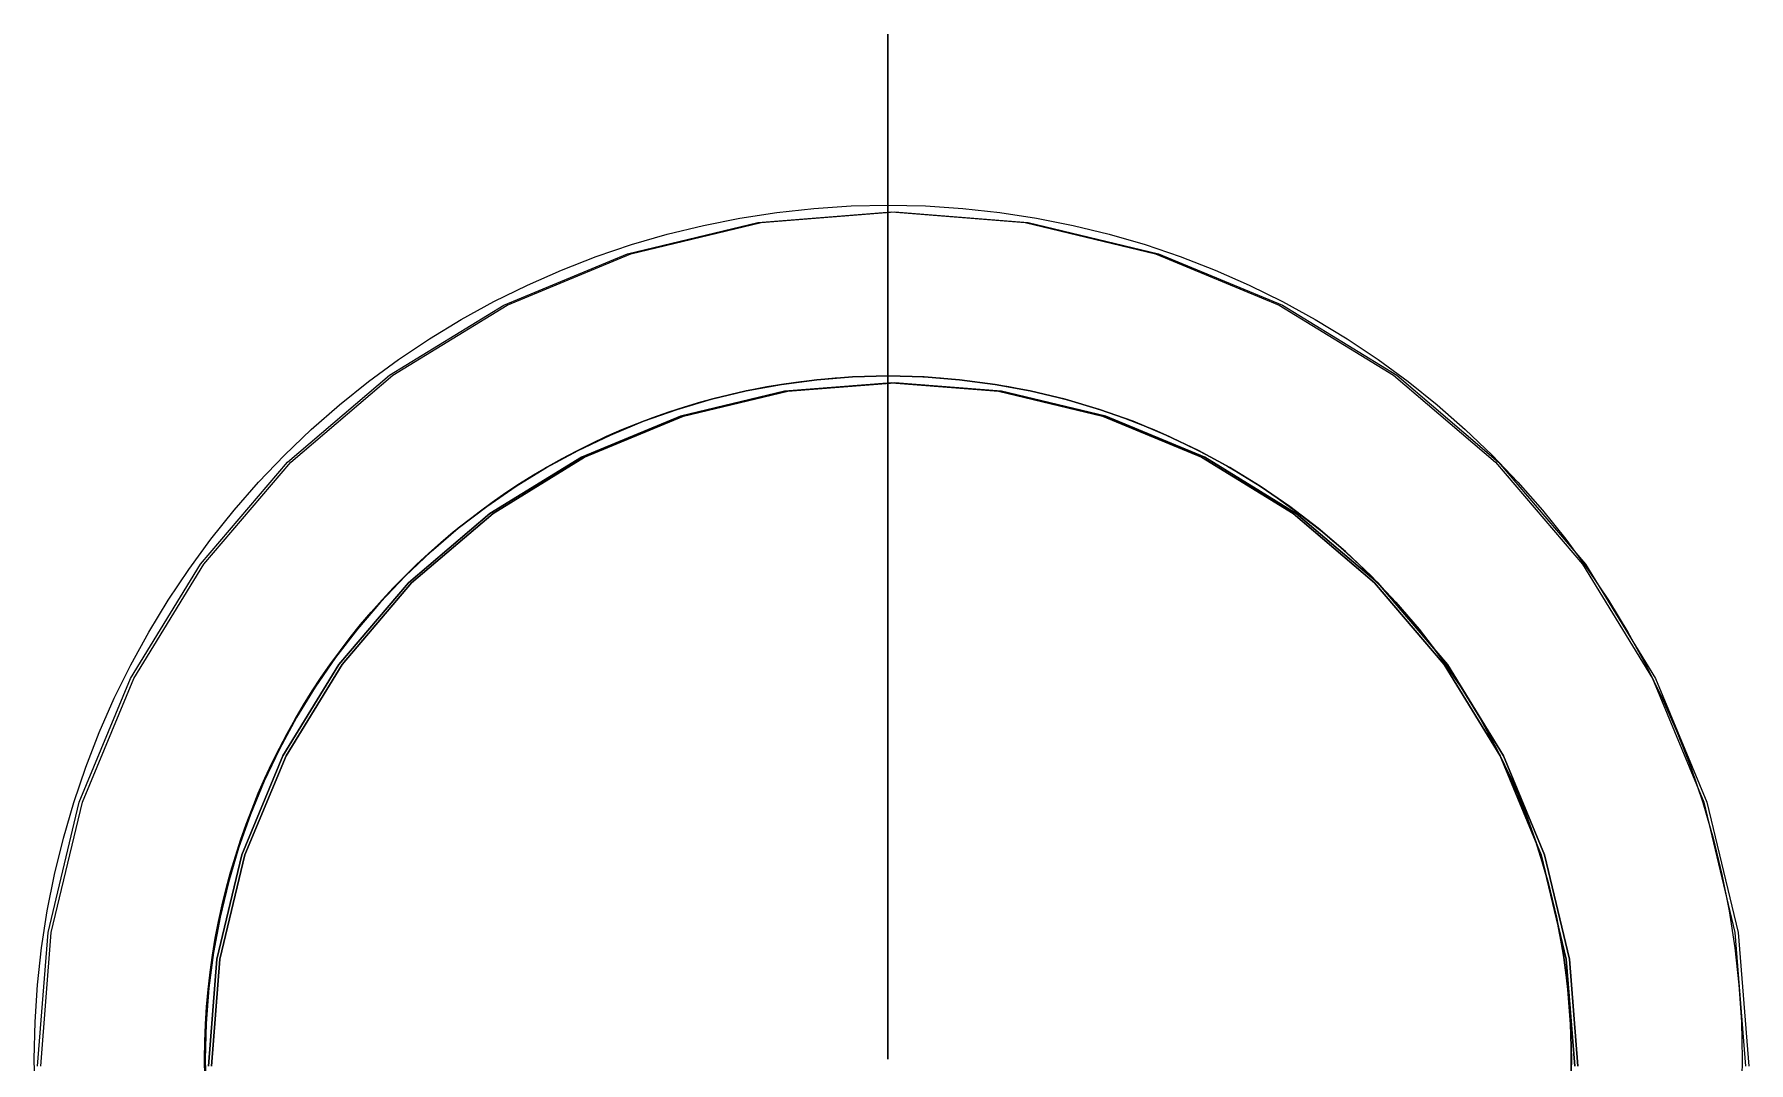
# Model space of a CAD drawing. Header units: millimetres. Extents: x -245 to 49755, y -245 to 41806.
# Drawn here: x 9675.9 to 9726.1, y 18184.3 to 18214.4 of the extents above; entities that cross this region are included whole.
import ezdxf

# ---------------------------------------------------------------- set-up
doc = ezdxf.new("R2010")
doc.units = ezdxf.units.MM
doc.layers.add('Slab', color=7, linetype='Continuous', lineweight=50)

msp = doc.modelspace()

# ---------------------------------------------------------------- linework, layer by layer
at = {"layer": 'Slab', "color": 4, "linetype": 'Continuous', "lineweight": 18}
msp.add_line((9700.909, 18214.443), (9700.909, 18184.443), dxfattribs=at)
at = {"layer": 'Slab', "color": 4, "linetype": 'Continuous', "lineweight": -3}
msp.add_line((9700.909, 18184.443), (9700.909, 18214.443), dxfattribs=at)
at = {"layer": 'Slab', "color": 7, "linetype": 'Continuous', "lineweight": -3}
for p, q in [((9698.744, 18209.348), (9699.832, 18209.419)), ((9698.744, 18209.348), (9699.832, 18209.419)), ((9698.744, 18209.348), (9699.832, 18209.419)), ((9698.744, 18209.348), (9699.832, 18209.419)), ((9699.832, 18209.419), (9700.922, 18209.443)), ((9699.832, 18209.419), (9700.922, 18209.443)), ((9699.832, 18209.419), (9700.922, 18209.443)), ((9699.832, 18209.419), (9700.922, 18209.443)), ((9700.922, 18209.443), (9702.013, 18209.419)), ((9700.922, 18209.443), (9702.013, 18209.419)), ((9700.922, 18209.443), (9702.013, 18209.419)), ((9700.922, 18209.443), (9702.013, 18209.419)), ((9702.013, 18209.419), (9703.101, 18209.348)), ((9702.013, 18209.419), (9703.101, 18209.348)), ((9702.013, 18209.419), (9703.101, 18209.348)), ((9702.013, 18209.419), (9703.101, 18209.348)), ((9693.292, 18208.018), (9697.107, 18208.934)), ((9693.292, 18208.018), (9697.107, 18208.934)), ((9693.387, 18208.018), (9697.202, 18208.934)), ((9693.387, 18208.018), (9697.202, 18208.934)), ((9695.512, 18208.851), (9696.581, 18209.063)), ((9695.512, 18208.851), (9696.581, 18209.063)), ((9695.512, 18208.851), (9696.581, 18209.063)), ((9695.512, 18208.851), (9696.581, 18209.063)), ((9696.581, 18209.063), (9697.659, 18209.229)), ((9696.581, 18209.063), (9697.659, 18209.229)), ((9696.581, 18209.063), (9697.659, 18209.229)), ((9696.581, 18209.063), (9697.659, 18209.229)), ((9697.107, 18208.934), (9701.018, 18209.242)), ((9697.107, 18208.934), (9701.018, 18209.242)), ((9697.202, 18208.934), (9701.112, 18209.242)), ((9697.202, 18208.934), (9701.112, 18209.242)), ((9697.659, 18209.229), (9698.744, 18209.348)), ((9697.659, 18209.229), (9698.744, 18209.348)), ((9697.659, 18209.229), (9698.744, 18209.348)), ((9697.659, 18209.229), (9698.744, 18209.348)), ((9701.018, 18209.242), (9704.928, 18208.934)), ((9701.018, 18209.242), (9704.928, 18208.934)), ((9701.112, 18209.242), (9705.023, 18208.934)), ((9701.112, 18209.242), (9705.023, 18208.934)), ((9703.101, 18209.348), (9704.186, 18209.229)), ((9703.101, 18209.348), (9704.186, 18209.229)), ((9703.101, 18209.348), (9704.186, 18209.229)), ((9703.101, 18209.348), (9704.186, 18209.229)), ((9704.186, 18209.229), (9705.264, 18209.063)), ((9704.186, 18209.229), (9705.264, 18209.063)), ((9704.186, 18209.229), (9705.264, 18209.063)), ((9704.186, 18209.229), (9705.264, 18209.063)), ((9704.928, 18208.934), (9708.743, 18208.018)), ((9704.928, 18208.934), (9708.743, 18208.018)), ((9705.023, 18208.934), (9708.838, 18208.018)), ((9705.023, 18208.934), (9708.838, 18208.018)), ((9705.264, 18209.063), (9706.333, 18208.851)), ((9705.264, 18209.063), (9706.333, 18208.851)), ((9705.264, 18209.063), (9706.333, 18208.851)), ((9705.264, 18209.063), (9706.333, 18208.851)), ((9693.405, 18208.286), (9694.452, 18208.591)), ((9693.405, 18208.286), (9694.452, 18208.591)), ((9693.405, 18208.286), (9694.452, 18208.591)), ((9693.405, 18208.286), (9694.452, 18208.591)), ((9694.452, 18208.591), (9695.512, 18208.851)), ((9694.452, 18208.591), (9695.512, 18208.851)), ((9694.452, 18208.591), (9695.512, 18208.851)), ((9694.452, 18208.591), (9695.512, 18208.851)), ((9706.333, 18208.851), (9707.393, 18208.591)), ((9706.333, 18208.851), (9707.393, 18208.591)), ((9706.333, 18208.851), (9707.393, 18208.591)), ((9706.333, 18208.851), (9707.393, 18208.591)), ((9707.393, 18208.591), (9708.44, 18208.286)), ((9707.393, 18208.591), (9708.44, 18208.286)), ((9707.393, 18208.591), (9708.44, 18208.286)), ((9707.393, 18208.591), (9708.44, 18208.286)), ((9689.668, 18206.517), (9693.292, 18208.018)), ((9689.668, 18206.517), (9693.292, 18208.018)), ((9689.763, 18206.517), (9693.387, 18208.018)), ((9689.763, 18206.517), (9693.387, 18208.018)), ((9691.355, 18207.54), (9692.372, 18207.935)), ((9691.355, 18207.54), (9692.372, 18207.935)), ((9691.355, 18207.54), (9692.372, 18207.935)), ((9691.355, 18207.54), (9692.372, 18207.935)), ((9692.372, 18207.935), (9693.405, 18208.286)), ((9692.372, 18207.935), (9693.405, 18208.286)), ((9692.372, 18207.935), (9693.405, 18208.286)), ((9692.372, 18207.935), (9693.405, 18208.286)), ((9708.44, 18208.286), (9709.473, 18207.935)), ((9708.44, 18208.286), (9709.473, 18207.935)), ((9708.44, 18208.286), (9709.473, 18207.935)), ((9708.44, 18208.286), (9709.473, 18207.935)), ((9708.743, 18208.018), (9712.367, 18206.517)), ((9708.743, 18208.018), (9712.367, 18206.517)), ((9708.838, 18208.018), (9712.462, 18206.517)), ((9708.838, 18208.018), (9712.462, 18206.517)), ((9709.473, 18207.935), (9710.49, 18207.54)), ((9709.473, 18207.935), (9710.49, 18207.54)), ((9709.473, 18207.935), (9710.49, 18207.54)), ((9709.473, 18207.935), (9710.49, 18207.54)), ((9690.357, 18207.101), (9691.355, 18207.54)), ((9690.357, 18207.101), (9691.355, 18207.54)), ((9690.357, 18207.101), (9691.355, 18207.54)), ((9690.357, 18207.101), (9691.355, 18207.54)), ((9710.49, 18207.54), (9711.488, 18207.101)), ((9710.49, 18207.54), (9711.488, 18207.101)), ((9710.49, 18207.54), (9711.488, 18207.101)), ((9710.49, 18207.54), (9711.488, 18207.101)), ((9689.379, 18206.618), (9690.357, 18207.101)), ((9689.379, 18206.618), (9690.357, 18207.101)), ((9689.379, 18206.618), (9690.357, 18207.101)), ((9689.379, 18206.618), (9690.357, 18207.101)), ((9711.488, 18207.101), (9712.466, 18206.618)), ((9711.488, 18207.101), (9712.466, 18206.618)), ((9711.488, 18207.101), (9712.466, 18206.618)), ((9711.488, 18207.101), (9712.466, 18206.618)), ((9686.323, 18204.467), (9689.668, 18206.517)), ((9686.323, 18204.467), (9689.668, 18206.517)), ((9686.418, 18204.467), (9689.763, 18206.517)), ((9686.418, 18204.467), (9689.763, 18206.517)), ((9688.422, 18206.094), (9689.379, 18206.618)), ((9688.422, 18206.094), (9689.379, 18206.618)), ((9688.422, 18206.094), (9689.379, 18206.618)), ((9688.422, 18206.094), (9689.379, 18206.618)), ((9712.367, 18206.517), (9715.712, 18204.467)), ((9712.367, 18206.517), (9715.712, 18204.467)), ((9712.462, 18206.517), (9715.807, 18204.467)), ((9712.462, 18206.517), (9715.807, 18204.467)), ((9712.466, 18206.618), (9713.422, 18206.094)), ((9712.466, 18206.618), (9713.422, 18206.094)), ((9712.466, 18206.618), (9713.422, 18206.094)), ((9712.466, 18206.618), (9713.422, 18206.094)), ((9687.49, 18205.528), (9688.422, 18206.094)), ((9687.49, 18205.528), (9688.422, 18206.094)), ((9687.49, 18205.528), (9688.422, 18206.094)), ((9687.49, 18205.528), (9688.422, 18206.094)), ((9713.422, 18206.094), (9714.355, 18205.528)), ((9713.422, 18206.094), (9714.355, 18205.528)), ((9713.422, 18206.094), (9714.355, 18205.528)), ((9713.422, 18206.094), (9714.355, 18205.528)), ((9686.583, 18204.922), (9687.49, 18205.528)), ((9686.583, 18204.922), (9687.49, 18205.528)), ((9686.583, 18204.922), (9687.49, 18205.528)), ((9686.583, 18204.922), (9687.49, 18205.528)), ((9714.355, 18205.528), (9715.262, 18204.922)), ((9714.355, 18205.528), (9715.262, 18204.922)), ((9714.355, 18205.528), (9715.262, 18204.922)), ((9714.355, 18205.528), (9715.262, 18204.922)), ((9685.703, 18204.277), (9686.583, 18204.922)), ((9685.703, 18204.277), (9686.583, 18204.922)), ((9685.703, 18204.277), (9686.583, 18204.922)), ((9685.703, 18204.277), (9686.583, 18204.922)), ((9715.262, 18204.922), (9716.142, 18204.277)), ((9715.262, 18204.922), (9716.142, 18204.277)), ((9715.262, 18204.922), (9716.142, 18204.277)), ((9715.262, 18204.922), (9716.142, 18204.277)), ((9683.34, 18201.919), (9686.323, 18204.467)), ((9683.34, 18201.919), (9686.323, 18204.467)), ((9683.435, 18201.919), (9686.418, 18204.467)), ((9683.435, 18201.919), (9686.418, 18204.467)), ((9699.876, 18204.416), (9698.832, 18204.334)), ((9698.832, 18204.334), (9699.876, 18204.416)), ((9698.832, 18204.334), (9699.876, 18204.416)), ((9699.876, 18204.416), (9698.832, 18204.334)), ((9698.832, 18204.334), (9699.876, 18204.416)), ((9699.876, 18204.416), (9698.832, 18204.334)), ((9700.922, 18204.443), (9699.876, 18204.416)), ((9699.876, 18204.416), (9700.922, 18204.443)), ((9699.876, 18204.416), (9700.922, 18204.443)), ((9700.922, 18204.443), (9699.876, 18204.416)), ((9699.876, 18204.416), (9700.922, 18204.443)), ((9700.922, 18204.443), (9699.876, 18204.416)), ((9701.969, 18204.416), (9700.922, 18204.443)), ((9700.922, 18204.443), (9701.969, 18204.416)), ((9700.922, 18204.443), (9701.969, 18204.416)), ((9701.969, 18204.416), (9700.922, 18204.443)), ((9700.922, 18204.443), (9701.969, 18204.416)), ((9701.969, 18204.416), (9700.922, 18204.443)), ((9703.013, 18204.334), (9701.969, 18204.416)), ((9701.969, 18204.416), (9703.013, 18204.334)), ((9701.969, 18204.416), (9703.013, 18204.334)), ((9703.013, 18204.334), (9701.969, 18204.416)), ((9701.969, 18204.416), (9703.013, 18204.334)), ((9703.013, 18204.334), (9701.969, 18204.416)), ((9715.712, 18204.467), (9718.695, 18201.919)), ((9715.712, 18204.467), (9718.695, 18201.919)), ((9715.807, 18204.467), (9718.79, 18201.919)), ((9715.807, 18204.467), (9718.79, 18201.919)), ((9684.853, 18203.594), (9685.703, 18204.277)), ((9684.853, 18203.594), (9685.703, 18204.277)), ((9684.853, 18203.594), (9685.703, 18204.277)), ((9684.853, 18203.594), (9685.703, 18204.277)), ((9697.889, 18203.995), (9694.837, 18203.263)), ((9694.837, 18203.263), (9697.889, 18203.995)), ((9697.984, 18203.995), (9694.932, 18203.263)), ((9694.932, 18203.263), (9697.984, 18203.995)), ((9696.764, 18204.006), (9695.746, 18203.762)), ((9695.746, 18203.762), (9696.764, 18204.006)), ((9695.746, 18203.762), (9696.764, 18204.006)), ((9696.764, 18204.006), (9695.746, 18203.762)), ((9695.746, 18203.762), (9696.764, 18204.006)), ((9696.764, 18204.006), (9695.746, 18203.762)), ((9697.794, 18204.197), (9696.764, 18204.006)), ((9696.764, 18204.006), (9697.794, 18204.197)), ((9696.764, 18204.006), (9697.794, 18204.197)), ((9697.794, 18204.197), (9696.764, 18204.006)), ((9696.764, 18204.006), (9697.794, 18204.197)), ((9697.794, 18204.197), (9696.764, 18204.006)), ((9698.832, 18204.334), (9697.794, 18204.197)), ((9697.794, 18204.197), (9698.832, 18204.334)), ((9697.794, 18204.197), (9698.832, 18204.334)), ((9698.832, 18204.334), (9697.794, 18204.197)), ((9697.794, 18204.197), (9698.832, 18204.334)), ((9698.832, 18204.334), (9697.794, 18204.197)), ((9701.018, 18204.242), (9697.889, 18203.995)), ((9697.889, 18203.995), (9701.018, 18204.242)), ((9701.112, 18204.242), (9697.984, 18203.995)), ((9697.984, 18203.995), (9701.112, 18204.242)), ((9704.146, 18203.995), (9701.018, 18204.242)), ((9701.018, 18204.242), (9704.146, 18203.995)), ((9704.241, 18203.995), (9701.112, 18204.242)), ((9701.112, 18204.242), (9704.241, 18203.995)), ((9704.051, 18204.197), (9703.013, 18204.334)), ((9703.013, 18204.334), (9704.051, 18204.197)), ((9703.013, 18204.334), (9704.051, 18204.197)), ((9704.051, 18204.197), (9703.013, 18204.334)), ((9703.013, 18204.334), (9704.051, 18204.197)), ((9704.051, 18204.197), (9703.013, 18204.334)), ((9705.081, 18204.006), (9704.051, 18204.197)), ((9704.051, 18204.197), (9705.081, 18204.006)), ((9704.051, 18204.197), (9705.081, 18204.006)), ((9705.081, 18204.006), (9704.051, 18204.197)), ((9704.051, 18204.197), (9705.081, 18204.006)), ((9705.081, 18204.006), (9704.051, 18204.197)), ((9707.198, 18203.263), (9704.146, 18203.995)), ((9704.146, 18203.995), (9707.198, 18203.263)), ((9707.293, 18203.263), (9704.241, 18203.995)), ((9704.241, 18203.995), (9707.293, 18203.263)), ((9706.099, 18203.762), (9705.081, 18204.006)), ((9705.081, 18204.006), (9706.099, 18203.762)), ((9705.081, 18204.006), (9706.099, 18203.762)), ((9706.099, 18203.762), (9705.081, 18204.006)), ((9705.081, 18204.006), (9706.099, 18203.762)), ((9706.099, 18203.762), (9705.081, 18204.006)), ((9716.142, 18204.277), (9716.992, 18203.594)), ((9716.142, 18204.277), (9716.992, 18203.594)), ((9716.142, 18204.277), (9716.992, 18203.594)), ((9716.142, 18204.277), (9716.992, 18203.594)), ((9684.033, 18202.875), (9684.853, 18203.594)), ((9684.033, 18202.875), (9684.853, 18203.594)), ((9684.033, 18202.875), (9684.853, 18203.594)), ((9684.033, 18202.875), (9684.853, 18203.594)), ((9694.742, 18203.464), (9693.755, 18203.115)), ((9693.755, 18203.115), (9694.742, 18203.464)), ((9693.755, 18203.115), (9694.742, 18203.464)), ((9694.742, 18203.464), (9693.755, 18203.115)), ((9693.755, 18203.115), (9694.742, 18203.464)), ((9694.742, 18203.464), (9693.755, 18203.115)), ((9695.746, 18203.762), (9694.742, 18203.464)), ((9694.742, 18203.464), (9695.746, 18203.762)), ((9694.742, 18203.464), (9695.746, 18203.762)), ((9695.746, 18203.762), (9694.742, 18203.464)), ((9694.742, 18203.464), (9695.746, 18203.762)), ((9695.746, 18203.762), (9694.742, 18203.464)), ((9707.103, 18203.464), (9706.099, 18203.762)), ((9706.099, 18203.762), (9707.103, 18203.464)), ((9706.099, 18203.762), (9707.103, 18203.464)), ((9707.103, 18203.464), (9706.099, 18203.762)), ((9706.099, 18203.762), (9707.103, 18203.464)), ((9707.103, 18203.464), (9706.099, 18203.762)), ((9708.09, 18203.115), (9707.103, 18203.464)), ((9707.103, 18203.464), (9708.09, 18203.115)), ((9707.103, 18203.464), (9708.09, 18203.115)), ((9708.09, 18203.115), (9707.103, 18203.464)), ((9707.103, 18203.464), (9708.09, 18203.115)), ((9708.09, 18203.115), (9707.103, 18203.464)), ((9716.992, 18203.594), (9717.812, 18202.875)), ((9716.992, 18203.594), (9717.812, 18202.875)), ((9716.992, 18203.594), (9717.812, 18202.875)), ((9716.992, 18203.594), (9717.812, 18202.875)), ((9683.245, 18202.121), (9684.033, 18202.875)), ((9683.245, 18202.121), (9684.033, 18202.875)), ((9683.245, 18202.121), (9684.033, 18202.875)), ((9683.245, 18202.121), (9684.033, 18202.875)), ((9694.837, 18203.263), (9691.938, 18202.062)), ((9691.938, 18202.062), (9694.837, 18203.263)), ((9694.932, 18203.263), (9692.033, 18202.062)), ((9692.033, 18202.062), (9694.932, 18203.263)), ((9693.755, 18203.115), (9692.788, 18202.714)), ((9692.788, 18202.714), (9693.755, 18203.115)), ((9692.788, 18202.714), (9693.755, 18203.115)), ((9693.755, 18203.115), (9692.788, 18202.714)), ((9692.788, 18202.714), (9693.755, 18203.115)), ((9693.755, 18203.115), (9692.788, 18202.714)), ((9710.097, 18202.062), (9707.198, 18203.263)), ((9707.198, 18203.263), (9710.097, 18202.062)), ((9710.192, 18202.062), (9707.293, 18203.263)), ((9707.293, 18203.263), (9710.192, 18202.062)), ((9709.057, 18202.714), (9708.09, 18203.115)), ((9708.09, 18203.115), (9709.057, 18202.714)), ((9708.09, 18203.115), (9709.057, 18202.714)), ((9709.057, 18202.714), (9708.09, 18203.115)), ((9708.09, 18203.115), (9709.057, 18202.714)), ((9709.057, 18202.714), (9708.09, 18203.115)), ((9717.812, 18202.875), (9718.6, 18202.121)), ((9717.812, 18202.875), (9718.6, 18202.121)), ((9717.812, 18202.875), (9718.6, 18202.121)), ((9717.812, 18202.875), (9718.6, 18202.121)), ((9692.788, 18202.714), (9691.843, 18202.263)), ((9691.843, 18202.263), (9692.788, 18202.714)), ((9691.843, 18202.263), (9692.788, 18202.714)), ((9692.788, 18202.714), (9691.843, 18202.263)), ((9691.843, 18202.263), (9692.788, 18202.714)), ((9692.788, 18202.714), (9691.843, 18202.263)), ((9710.002, 18202.263), (9709.057, 18202.714)), ((9709.057, 18202.714), (9710.002, 18202.263)), ((9709.057, 18202.714), (9710.002, 18202.263)), ((9710.002, 18202.263), (9709.057, 18202.714)), ((9709.057, 18202.714), (9710.002, 18202.263)), ((9710.002, 18202.263), (9709.057, 18202.714)), ((9680.792, 18198.936), (9683.34, 18201.919)), ((9680.792, 18198.936), (9683.34, 18201.919)), ((9680.887, 18198.936), (9683.435, 18201.919)), ((9680.887, 18198.936), (9683.435, 18201.919)), ((9682.491, 18201.333), (9683.245, 18202.121)), ((9682.491, 18201.333), (9683.245, 18202.121)), ((9682.491, 18201.333), (9683.245, 18202.121)), ((9682.491, 18201.333), (9683.245, 18202.121)), ((9691.938, 18202.062), (9689.262, 18200.422)), ((9689.262, 18200.422), (9691.938, 18202.062)), ((9692.033, 18202.062), (9689.357, 18200.422)), ((9689.357, 18200.422), (9692.033, 18202.062)), ((9691.843, 18202.263), (9690.922, 18201.764)), ((9690.922, 18201.764), (9691.843, 18202.263)), ((9690.922, 18201.764), (9691.843, 18202.263)), ((9691.843, 18202.263), (9690.922, 18201.764)), ((9690.922, 18201.764), (9691.843, 18202.263)), ((9691.843, 18202.263), (9690.922, 18201.764)), ((9710.922, 18201.764), (9710.002, 18202.263)), ((9710.002, 18202.263), (9710.922, 18201.764)), ((9710.002, 18202.263), (9710.922, 18201.764)), ((9710.922, 18201.764), (9710.002, 18202.263)), ((9710.002, 18202.263), (9710.922, 18201.764)), ((9710.922, 18201.764), (9710.002, 18202.263)), ((9712.773, 18200.422), (9710.097, 18202.062)), ((9710.097, 18202.062), (9712.773, 18200.422)), ((9712.868, 18200.422), (9710.192, 18202.062)), ((9710.192, 18202.062), (9712.868, 18200.422)), ((9718.6, 18202.121), (9719.354, 18201.333)), ((9718.6, 18202.121), (9719.354, 18201.333)), ((9718.6, 18202.121), (9719.354, 18201.333)), ((9718.6, 18202.121), (9719.354, 18201.333)), ((9718.695, 18201.919), (9721.243, 18198.936)), ((9718.695, 18201.919), (9721.243, 18198.936)), ((9718.79, 18201.919), (9721.338, 18198.936)), ((9718.79, 18201.919), (9721.338, 18198.936)), ((9690.922, 18201.764), (9690.03, 18201.217)), ((9690.03, 18201.217), (9690.922, 18201.764)), ((9690.03, 18201.217), (9690.922, 18201.764)), ((9690.922, 18201.764), (9690.03, 18201.217)), ((9690.03, 18201.217), (9690.922, 18201.764)), ((9690.922, 18201.764), (9690.03, 18201.217)), ((9711.815, 18201.217), (9710.922, 18201.764)), ((9710.922, 18201.764), (9711.815, 18201.217)), ((9710.922, 18201.764), (9711.815, 18201.217)), ((9711.815, 18201.217), (9710.922, 18201.764)), ((9710.922, 18201.764), (9711.815, 18201.217)), ((9711.815, 18201.217), (9710.922, 18201.764)), ((9681.771, 18200.513), (9682.491, 18201.333)), ((9681.771, 18200.513), (9682.491, 18201.333)), ((9681.771, 18200.513), (9682.491, 18201.333)), ((9681.771, 18200.513), (9682.491, 18201.333)), ((9690.03, 18201.217), (9689.167, 18200.624)), ((9689.167, 18200.624), (9690.03, 18201.217)), ((9689.167, 18200.624), (9690.03, 18201.217)), ((9690.03, 18201.217), (9689.167, 18200.624)), ((9689.167, 18200.624), (9690.03, 18201.217)), ((9690.03, 18201.217), (9689.167, 18200.624)), ((9712.678, 18200.624), (9711.815, 18201.217)), ((9711.815, 18201.217), (9712.678, 18200.624)), ((9711.815, 18201.217), (9712.678, 18200.624)), ((9712.678, 18200.624), (9711.815, 18201.217)), ((9711.815, 18201.217), (9712.678, 18200.624)), ((9712.678, 18200.624), (9711.815, 18201.217)), ((9719.354, 18201.333), (9720.074, 18200.513)), ((9719.354, 18201.333), (9720.074, 18200.513)), ((9719.354, 18201.333), (9720.074, 18200.513)), ((9719.354, 18201.333), (9720.074, 18200.513)), ((9681.089, 18199.662), (9681.771, 18200.513)), ((9681.089, 18199.662), (9681.771, 18200.513)), ((9681.089, 18199.662), (9681.771, 18200.513)), ((9681.089, 18199.662), (9681.771, 18200.513)), ((9689.262, 18200.422), (9686.875, 18198.384)), ((9686.875, 18198.384), (9689.262, 18200.422)), ((9689.357, 18200.422), (9686.97, 18198.384)), ((9686.97, 18198.384), (9689.357, 18200.422)), ((9689.167, 18200.624), (9688.336, 18199.986)), ((9688.336, 18199.986), (9689.167, 18200.624)), ((9688.336, 18199.986), (9689.167, 18200.624)), ((9689.167, 18200.624), (9688.336, 18199.986)), ((9688.336, 18199.986), (9689.167, 18200.624)), ((9689.167, 18200.624), (9688.336, 18199.986)), ((9713.509, 18199.986), (9712.678, 18200.624)), ((9712.678, 18200.624), (9713.509, 18199.986)), ((9712.678, 18200.624), (9713.509, 18199.986)), ((9713.509, 18199.986), (9712.678, 18200.624)), ((9712.678, 18200.624), (9713.509, 18199.986)), ((9713.509, 18199.986), (9712.678, 18200.624)), ((9715.16, 18198.384), (9712.773, 18200.422)), ((9712.773, 18200.422), (9715.16, 18198.384)), ((9715.255, 18198.384), (9712.868, 18200.422)), ((9712.868, 18200.422), (9715.255, 18198.384)), ((9720.074, 18200.513), (9720.756, 18199.662)), ((9720.074, 18200.513), (9720.756, 18199.662)), ((9720.074, 18200.513), (9720.756, 18199.662)), ((9720.074, 18200.513), (9720.756, 18199.662)), ((9688.336, 18199.986), (9687.54, 18199.306)), ((9687.54, 18199.306), (9688.336, 18199.986)), ((9687.54, 18199.306), (9688.336, 18199.986)), ((9688.336, 18199.986), (9687.54, 18199.306)), ((9687.54, 18199.306), (9688.336, 18199.986)), ((9688.336, 18199.986), (9687.54, 18199.306)), ((9714.305, 18199.306), (9713.509, 18199.986)), ((9713.509, 18199.986), (9714.305, 18199.306)), ((9713.509, 18199.986), (9714.305, 18199.306)), ((9714.305, 18199.306), (9713.509, 18199.986)), ((9713.509, 18199.986), (9714.305, 18199.306)), ((9714.305, 18199.306), (9713.509, 18199.986)), ((9680.444, 18198.783), (9681.089, 18199.662)), ((9680.444, 18198.783), (9681.089, 18199.662)), ((9680.444, 18198.783), (9681.089, 18199.662)), ((9680.444, 18198.783), (9681.089, 18199.662)), ((9720.756, 18199.662), (9721.401, 18198.783)), ((9720.756, 18199.662), (9721.401, 18198.783)), ((9720.756, 18199.662), (9721.401, 18198.783)), ((9720.756, 18199.662), (9721.401, 18198.783)), ((9678.742, 18195.591), (9680.792, 18198.936)), ((9678.742, 18195.591), (9680.792, 18198.936)), ((9678.837, 18195.591), (9680.887, 18198.936)), ((9678.837, 18195.591), (9680.887, 18198.936)), ((9687.54, 18199.306), (9686.78, 18198.585)), ((9686.78, 18198.585), (9687.54, 18199.306)), ((9686.78, 18198.585), (9687.54, 18199.306)), ((9687.54, 18199.306), (9686.78, 18198.585)), ((9686.78, 18198.585), (9687.54, 18199.306)), ((9687.54, 18199.306), (9686.78, 18198.585)), ((9715.065, 18198.585), (9714.305, 18199.306)), ((9714.305, 18199.306), (9715.065, 18198.585)), ((9714.305, 18199.306), (9715.065, 18198.585)), ((9715.065, 18198.585), (9714.305, 18199.306)), ((9714.305, 18199.306), (9715.065, 18198.585)), ((9715.065, 18198.585), (9714.305, 18199.306)), ((9721.243, 18198.936), (9723.293, 18195.591)), ((9721.243, 18198.936), (9723.293, 18195.591)), ((9721.338, 18198.936), (9723.388, 18195.591)), ((9721.338, 18198.936), (9723.388, 18195.591)), ((9679.838, 18197.876), (9680.444, 18198.783)), ((9679.838, 18197.876), (9680.444, 18198.783)), ((9679.838, 18197.876), (9680.444, 18198.783)), ((9679.838, 18197.876), (9680.444, 18198.783)), ((9686.875, 18198.384), (9684.837, 18195.997)), ((9684.837, 18195.997), (9686.875, 18198.384)), ((9686.97, 18198.384), (9684.932, 18195.997)), ((9684.932, 18195.997), (9686.97, 18198.384)), ((9686.78, 18198.585), (9686.06, 18197.826)), ((9686.06, 18197.826), (9686.78, 18198.585)), ((9686.06, 18197.826), (9686.78, 18198.585)), ((9686.78, 18198.585), (9686.06, 18197.826)), ((9686.06, 18197.826), (9686.78, 18198.585)), ((9686.78, 18198.585), (9686.06, 18197.826)), ((9715.785, 18197.826), (9715.065, 18198.585)), ((9715.065, 18198.585), (9715.785, 18197.826)), ((9715.065, 18198.585), (9715.785, 18197.826)), ((9715.785, 18197.826), (9715.065, 18198.585)), ((9715.065, 18198.585), (9715.785, 18197.826)), ((9715.785, 18197.826), (9715.065, 18198.585)), ((9717.198, 18195.997), (9715.16, 18198.384)), ((9715.16, 18198.384), (9717.198, 18195.997)), ((9717.293, 18195.997), (9715.255, 18198.384)), ((9715.255, 18198.384), (9717.293, 18195.997)), ((9721.401, 18198.783), (9722.007, 18197.876)), ((9721.401, 18198.783), (9722.007, 18197.876)), ((9721.401, 18198.783), (9722.007, 18197.876)), ((9721.401, 18198.783), (9722.007, 18197.876)), ((9679.272, 18196.943), (9679.838, 18197.876)), ((9679.272, 18196.943), (9679.838, 18197.876)), ((9679.272, 18196.943), (9679.838, 18197.876)), ((9679.272, 18196.943), (9679.838, 18197.876)), ((9722.007, 18197.876), (9722.573, 18196.943)), ((9722.007, 18197.876), (9722.573, 18196.943)), ((9722.007, 18197.876), (9722.573, 18196.943)), ((9722.007, 18197.876), (9722.573, 18196.943)), ((9686.06, 18197.826), (9685.38, 18197.03)), ((9685.38, 18197.03), (9686.06, 18197.826)), ((9685.38, 18197.03), (9686.06, 18197.826)), ((9686.06, 18197.826), (9685.38, 18197.03)), ((9685.38, 18197.03), (9686.06, 18197.826)), ((9686.06, 18197.826), (9685.38, 18197.03)), ((9716.465, 18197.03), (9715.785, 18197.826)), ((9715.785, 18197.826), (9716.465, 18197.03)), ((9715.785, 18197.826), (9716.465, 18197.03)), ((9716.465, 18197.03), (9715.785, 18197.826)), ((9715.785, 18197.826), (9716.465, 18197.03)), ((9716.465, 18197.03), (9715.785, 18197.826)), ((9678.747, 18195.987), (9679.272, 18196.943)), ((9678.747, 18195.987), (9679.272, 18196.943)), ((9678.747, 18195.987), (9679.272, 18196.943)), ((9678.747, 18195.987), (9679.272, 18196.943)), ((9685.38, 18197.03), (9684.742, 18196.199)), ((9684.742, 18196.199), (9685.38, 18197.03)), ((9684.742, 18196.199), (9685.38, 18197.03)), ((9685.38, 18197.03), (9684.742, 18196.199)), ((9684.742, 18196.199), (9685.38, 18197.03)), ((9685.38, 18197.03), (9684.742, 18196.199)), ((9717.103, 18196.199), (9716.465, 18197.03)), ((9716.465, 18197.03), (9717.103, 18196.199)), ((9716.465, 18197.03), (9717.103, 18196.199)), ((9717.103, 18196.199), (9716.465, 18197.03)), ((9716.465, 18197.03), (9717.103, 18196.199)), ((9717.103, 18196.199), (9716.465, 18197.03)), ((9722.573, 18196.943), (9723.098, 18195.987)), ((9722.573, 18196.943), (9723.098, 18195.987)), ((9722.573, 18196.943), (9723.098, 18195.987)), ((9722.573, 18196.943), (9723.098, 18195.987)), ((9678.265, 18195.009), (9678.747, 18195.987)), ((9678.265, 18195.009), (9678.747, 18195.987)), ((9678.265, 18195.009), (9678.747, 18195.987)), ((9678.265, 18195.009), (9678.747, 18195.987)), ((9684.837, 18195.997), (9683.197, 18193.322)), ((9683.197, 18193.322), (9684.837, 18195.997)), ((9684.932, 18195.997), (9683.292, 18193.322)), ((9683.292, 18193.322), (9684.932, 18195.997)), ((9684.742, 18196.199), (9684.149, 18195.336)), ((9684.149, 18195.336), (9684.742, 18196.199)), ((9684.149, 18195.336), (9684.742, 18196.199)), ((9684.742, 18196.199), (9684.149, 18195.336)), ((9684.149, 18195.336), (9684.742, 18196.199)), ((9684.742, 18196.199), (9684.149, 18195.336)), ((9717.696, 18195.336), (9717.103, 18196.199)), ((9717.103, 18196.199), (9717.696, 18195.336)), ((9717.103, 18196.199), (9717.696, 18195.336)), ((9717.696, 18195.336), (9717.103, 18196.199)), ((9717.103, 18196.199), (9717.696, 18195.336)), ((9717.696, 18195.336), (9717.103, 18196.199)), ((9718.838, 18193.322), (9717.198, 18195.997)), ((9717.198, 18195.997), (9718.838, 18193.322)), ((9718.933, 18193.322), (9717.293, 18195.997)), ((9717.293, 18195.997), (9718.933, 18193.322)), ((9723.098, 18195.987), (9723.58, 18195.009)), ((9723.098, 18195.987), (9723.58, 18195.009)), ((9723.098, 18195.987), (9723.58, 18195.009)), ((9723.098, 18195.987), (9723.58, 18195.009)), ((9677.241, 18191.967), (9678.742, 18195.591)), ((9677.241, 18191.967), (9678.742, 18195.591)), ((9677.336, 18191.967), (9678.837, 18195.591)), ((9677.336, 18191.967), (9678.837, 18195.591)), ((9723.293, 18195.591), (9724.794, 18191.967)), ((9723.293, 18195.591), (9724.794, 18191.967)), ((9723.388, 18195.591), (9724.889, 18191.967)), ((9723.388, 18195.591), (9724.889, 18191.967)), ((9677.826, 18194.01), (9678.265, 18195.009)), ((9677.826, 18194.01), (9678.265, 18195.009)), ((9677.826, 18194.01), (9678.265, 18195.009)), ((9677.826, 18194.01), (9678.265, 18195.009)), ((9684.149, 18195.336), (9683.602, 18194.443)), ((9683.602, 18194.443), (9684.149, 18195.336)), ((9683.602, 18194.443), (9684.149, 18195.336)), ((9684.149, 18195.336), (9683.602, 18194.443)), ((9683.602, 18194.443), (9684.149, 18195.336)), ((9684.149, 18195.336), (9683.602, 18194.443)), ((9718.243, 18194.443), (9717.696, 18195.336)), ((9717.696, 18195.336), (9718.243, 18194.443)), ((9717.696, 18195.336), (9718.243, 18194.443)), ((9718.243, 18194.443), (9717.696, 18195.336)), ((9717.696, 18195.336), (9718.243, 18194.443)), ((9718.243, 18194.443), (9717.696, 18195.336)), ((9723.58, 18195.009), (9724.019, 18194.01)), ((9723.58, 18195.009), (9724.019, 18194.01)), ((9723.58, 18195.009), (9724.019, 18194.01)), ((9723.58, 18195.009), (9724.019, 18194.01)), ((9683.602, 18194.443), (9683.102, 18193.523)), ((9683.102, 18193.523), (9683.602, 18194.443)), ((9683.102, 18193.523), (9683.602, 18194.443)), ((9683.602, 18194.443), (9683.102, 18193.523)), ((9683.102, 18193.523), (9683.602, 18194.443)), ((9683.602, 18194.443), (9683.102, 18193.523)), ((9718.743, 18193.523), (9718.243, 18194.443)), ((9718.243, 18194.443), (9718.743, 18193.523)), ((9718.243, 18194.443), (9718.743, 18193.523)), ((9718.743, 18193.523), (9718.243, 18194.443)), ((9718.243, 18194.443), (9718.743, 18193.523)), ((9718.743, 18193.523), (9718.243, 18194.443)), ((9677.43, 18192.994), (9677.826, 18194.01)), ((9677.43, 18192.994), (9677.826, 18194.01)), ((9677.43, 18192.994), (9677.826, 18194.01)), ((9677.43, 18192.994), (9677.826, 18194.01)), ((9724.019, 18194.01), (9724.415, 18192.994)), ((9724.019, 18194.01), (9724.415, 18192.994)), ((9724.019, 18194.01), (9724.415, 18192.994)), ((9724.019, 18194.01), (9724.415, 18192.994)), ((9683.102, 18193.523), (9682.652, 18192.578)), ((9682.652, 18192.578), (9683.102, 18193.523)), ((9682.652, 18192.578), (9683.102, 18193.523)), ((9683.102, 18193.523), (9682.652, 18192.578)), ((9682.652, 18192.578), (9683.102, 18193.523)), ((9683.102, 18193.523), (9682.652, 18192.578)), ((9719.193, 18192.578), (9718.743, 18193.523)), ((9718.743, 18193.523), (9719.193, 18192.578)), ((9718.743, 18193.523), (9719.193, 18192.578)), ((9719.193, 18192.578), (9718.743, 18193.523)), ((9718.743, 18193.523), (9719.193, 18192.578)), ((9719.193, 18192.578), (9718.743, 18193.523)), ((9677.08, 18191.961), (9677.43, 18192.994)), ((9677.08, 18191.961), (9677.43, 18192.994)), ((9677.08, 18191.961), (9677.43, 18192.994)), ((9677.08, 18191.961), (9677.43, 18192.994)), ((9683.197, 18193.322), (9681.996, 18190.422)), ((9681.996, 18190.422), (9683.197, 18193.322)), ((9683.292, 18193.322), (9682.091, 18190.422)), ((9682.091, 18190.422), (9683.292, 18193.322)), ((9720.039, 18190.422), (9718.838, 18193.322)), ((9718.838, 18193.322), (9720.039, 18190.422)), ((9720.134, 18190.422), (9718.933, 18193.322)), ((9718.933, 18193.322), (9720.134, 18190.422)), ((9724.415, 18192.994), (9724.765, 18191.961)), ((9724.415, 18192.994), (9724.765, 18191.961)), ((9724.415, 18192.994), (9724.765, 18191.961)), ((9724.415, 18192.994), (9724.765, 18191.961)), ((9682.652, 18192.578), (9682.251, 18191.611)), ((9682.251, 18191.611), (9682.652, 18192.578)), ((9682.251, 18191.611), (9682.652, 18192.578)), ((9682.652, 18192.578), (9682.251, 18191.611)), ((9682.251, 18191.611), (9682.652, 18192.578)), ((9682.652, 18192.578), (9682.251, 18191.611)), ((9719.594, 18191.611), (9719.193, 18192.578)), ((9719.193, 18192.578), (9719.594, 18191.611)), ((9719.193, 18192.578), (9719.594, 18191.611)), ((9719.594, 18191.611), (9719.193, 18192.578)), ((9719.193, 18192.578), (9719.594, 18191.611)), ((9719.594, 18191.611), (9719.193, 18192.578)), ((9676.325, 18188.153), (9677.241, 18191.967)), ((9676.325, 18188.153), (9677.241, 18191.967)), ((9676.42, 18188.153), (9677.336, 18191.967)), ((9676.42, 18188.153), (9677.336, 18191.967)), ((9676.774, 18190.914), (9677.08, 18191.961)), ((9676.774, 18190.914), (9677.08, 18191.961)), ((9676.774, 18190.914), (9677.08, 18191.961)), ((9676.774, 18190.914), (9677.08, 18191.961)), ((9724.765, 18191.961), (9725.071, 18190.914)), ((9724.765, 18191.961), (9725.071, 18190.914)), ((9724.765, 18191.961), (9725.071, 18190.914)), ((9724.765, 18191.961), (9725.071, 18190.914)), ((9724.794, 18191.967), (9725.71, 18188.153)), ((9724.794, 18191.967), (9725.71, 18188.153)), ((9724.889, 18191.967), (9725.805, 18188.153)), ((9724.889, 18191.967), (9725.805, 18188.153)), ((9682.251, 18191.611), (9681.901, 18190.624)), ((9681.901, 18190.624), (9682.251, 18191.611)), ((9681.901, 18190.624), (9682.251, 18191.611)), ((9682.251, 18191.611), (9681.901, 18190.624)), ((9681.901, 18190.624), (9682.251, 18191.611)), ((9682.251, 18191.611), (9681.901, 18190.624)), ((9719.944, 18190.624), (9719.594, 18191.611)), ((9719.594, 18191.611), (9719.944, 18190.624)), ((9719.594, 18191.611), (9719.944, 18190.624)), ((9719.944, 18190.624), (9719.594, 18191.611)), ((9719.594, 18191.611), (9719.944, 18190.624)), ((9719.944, 18190.624), (9719.594, 18191.611)), ((9676.515, 18189.854), (9676.774, 18190.914)), ((9676.515, 18189.854), (9676.774, 18190.914)), ((9676.515, 18189.854), (9676.774, 18190.914)), ((9676.515, 18189.854), (9676.774, 18190.914)), ((9725.071, 18190.914), (9725.33, 18189.854)), ((9725.071, 18190.914), (9725.33, 18189.854)), ((9725.071, 18190.914), (9725.33, 18189.854)), ((9725.071, 18190.914), (9725.33, 18189.854)), ((9681.996, 18190.422), (9681.264, 18187.37)), ((9681.264, 18187.37), (9681.996, 18190.422)), ((9682.091, 18190.422), (9681.359, 18187.37)), ((9681.359, 18187.37), (9682.091, 18190.422)), ((9681.901, 18190.624), (9681.604, 18189.62)), ((9681.604, 18189.62), (9681.901, 18190.624)), ((9681.604, 18189.62), (9681.901, 18190.624)), ((9681.901, 18190.624), (9681.604, 18189.62)), ((9681.604, 18189.62), (9681.901, 18190.624)), ((9681.901, 18190.624), (9681.604, 18189.62)), ((9720.241, 18189.62), (9719.944, 18190.624)), ((9719.944, 18190.624), (9720.241, 18189.62)), ((9719.944, 18190.624), (9720.241, 18189.62)), ((9720.241, 18189.62), (9719.944, 18190.624)), ((9719.944, 18190.624), (9720.241, 18189.62)), ((9720.241, 18189.62), (9719.944, 18190.624)), ((9720.771, 18187.37), (9720.039, 18190.422)), ((9720.039, 18190.422), (9720.771, 18187.37)), ((9720.866, 18187.37), (9720.134, 18190.422)), ((9720.134, 18190.422), (9720.866, 18187.37)), ((9676.302, 18188.784), (9676.515, 18189.854)), ((9676.302, 18188.784), (9676.515, 18189.854)), ((9676.302, 18188.784), (9676.515, 18189.854)), ((9676.302, 18188.784), (9676.515, 18189.854)), ((9725.33, 18189.854), (9725.543, 18188.784)), ((9725.33, 18189.854), (9725.543, 18188.784)), ((9725.33, 18189.854), (9725.543, 18188.784)), ((9725.33, 18189.854), (9725.543, 18188.784)), ((9681.604, 18189.62), (9681.36, 18188.601)), ((9681.36, 18188.601), (9681.604, 18189.62)), ((9681.36, 18188.601), (9681.604, 18189.62)), ((9681.604, 18189.62), (9681.36, 18188.601)), ((9681.36, 18188.601), (9681.604, 18189.62)), ((9681.604, 18189.62), (9681.36, 18188.601)), ((9720.485, 18188.601), (9720.241, 18189.62)), ((9720.241, 18189.62), (9720.485, 18188.601)), ((9720.241, 18189.62), (9720.485, 18188.601)), ((9720.485, 18188.601), (9720.241, 18189.62)), ((9720.241, 18189.62), (9720.485, 18188.601)), ((9720.485, 18188.601), (9720.241, 18189.62)), ((9676.136, 18187.706), (9676.302, 18188.784)), ((9676.136, 18187.706), (9676.302, 18188.784)), ((9676.136, 18187.706), (9676.302, 18188.784)), ((9676.136, 18187.706), (9676.302, 18188.784)), ((9681.36, 18188.601), (9681.169, 18187.572)), ((9681.169, 18187.572), (9681.36, 18188.601)), ((9681.169, 18187.572), (9681.36, 18188.601)), ((9681.36, 18188.601), (9681.169, 18187.572)), ((9681.169, 18187.572), (9681.36, 18188.601)), ((9681.36, 18188.601), (9681.169, 18187.572)), ((9720.676, 18187.572), (9720.485, 18188.601)), ((9720.485, 18188.601), (9720.676, 18187.572)), ((9720.485, 18188.601), (9720.676, 18187.572)), ((9720.676, 18187.572), (9720.485, 18188.601)), ((9720.485, 18188.601), (9720.676, 18187.572)), ((9720.676, 18187.572), (9720.485, 18188.601)), ((9725.543, 18188.784), (9725.709, 18187.706)), ((9725.543, 18188.784), (9725.709, 18187.706)), ((9725.543, 18188.784), (9725.709, 18187.706)), ((9725.543, 18188.784), (9725.709, 18187.706)), ((9676.018, 18184.242), (9676.325, 18188.153)), ((9676.018, 18184.242), (9676.325, 18188.153)), ((9676.112, 18184.242), (9676.42, 18188.153)), ((9676.112, 18184.242), (9676.42, 18188.153)), ((9725.71, 18188.153), (9726.018, 18184.242)), ((9725.71, 18188.153), (9726.018, 18184.242)), ((9725.805, 18188.153), (9726.112, 18184.242)), ((9725.805, 18188.153), (9726.112, 18184.242)), ((9676.018, 18186.622), (9676.136, 18187.706)), ((9676.018, 18186.622), (9676.136, 18187.706)), ((9676.018, 18186.622), (9676.136, 18187.706)), ((9676.018, 18186.622), (9676.136, 18187.706)), ((9681.264, 18187.37), (9681.018, 18184.242)), ((9681.018, 18184.242), (9681.264, 18187.37)), ((9681.169, 18187.572), (9681.032, 18186.534)), ((9681.032, 18186.534), (9681.169, 18187.572)), ((9681.032, 18186.534), (9681.169, 18187.572)), ((9681.169, 18187.572), (9681.032, 18186.534)), ((9681.032, 18186.534), (9681.169, 18187.572)), ((9681.169, 18187.572), (9681.032, 18186.534)), ((9681.359, 18187.37), (9681.112, 18184.242)), ((9681.112, 18184.242), (9681.359, 18187.37)), ((9720.813, 18186.534), (9720.676, 18187.572)), ((9720.676, 18187.572), (9720.813, 18186.534)), ((9720.676, 18187.572), (9720.813, 18186.534)), ((9720.813, 18186.534), (9720.676, 18187.572)), ((9720.676, 18187.572), (9720.813, 18186.534)), ((9720.813, 18186.534), (9720.676, 18187.572)), ((9721.018, 18184.242), (9720.771, 18187.37)), ((9720.771, 18187.37), (9721.018, 18184.242)), ((9721.112, 18184.242), (9720.866, 18187.37)), ((9720.866, 18187.37), (9721.112, 18184.242)), ((9725.709, 18187.706), (9725.827, 18186.622)), ((9725.709, 18187.706), (9725.827, 18186.622)), ((9725.709, 18187.706), (9725.827, 18186.622)), ((9725.709, 18187.706), (9725.827, 18186.622)), ((9675.946, 18185.534), (9676.018, 18186.622)), ((9675.946, 18185.534), (9676.018, 18186.622)), ((9675.946, 18185.534), (9676.018, 18186.622)), ((9675.946, 18185.534), (9676.018, 18186.622)), ((9681.032, 18186.534), (9680.95, 18185.49)), ((9680.95, 18185.49), (9681.032, 18186.534)), ((9680.95, 18185.49), (9681.032, 18186.534)), ((9681.032, 18186.534), (9680.95, 18185.49)), ((9680.95, 18185.49), (9681.032, 18186.534)), ((9681.032, 18186.534), (9680.95, 18185.49)), ((9720.895, 18185.49), (9720.813, 18186.534)), ((9720.813, 18186.534), (9720.895, 18185.49)), ((9720.813, 18186.534), (9720.895, 18185.49)), ((9720.895, 18185.49), (9720.813, 18186.534)), ((9720.813, 18186.534), (9720.895, 18185.49)), ((9720.895, 18185.49), (9720.813, 18186.534)), ((9725.827, 18186.622), (9725.899, 18185.534)), ((9725.827, 18186.622), (9725.899, 18185.534)), ((9725.827, 18186.622), (9725.899, 18185.534)), ((9725.827, 18186.622), (9725.899, 18185.534)), ((9675.922, 18184.443), (9675.946, 18185.534)), ((9675.922, 18184.443), (9675.946, 18185.534)), ((9675.922, 18184.443), (9675.946, 18185.534)), ((9675.922, 18184.443), (9675.946, 18185.534)), ((9680.95, 18185.49), (9680.922, 18184.443)), ((9680.922, 18184.443), (9680.95, 18185.49)), ((9680.922, 18184.443), (9680.95, 18185.49)), ((9680.95, 18185.49), (9680.922, 18184.443)), ((9680.922, 18184.443), (9680.95, 18185.49)), ((9680.95, 18185.49), (9680.922, 18184.443)), ((9720.922, 18184.443), (9720.895, 18185.49)), ((9720.895, 18185.49), (9720.922, 18184.443)), ((9720.895, 18185.49), (9720.922, 18184.443)), ((9720.922, 18184.443), (9720.895, 18185.49)), ((9720.895, 18185.49), (9720.922, 18184.443)), ((9720.922, 18184.443), (9720.895, 18185.49)), ((9725.899, 18185.534), (9725.922, 18184.443)), ((9725.899, 18185.534), (9725.922, 18184.443)), ((9725.899, 18185.534), (9725.922, 18184.443)), ((9725.899, 18185.534), (9725.922, 18184.443)), ((9675.946, 18183.353), (9675.922, 18184.443)), ((9675.946, 18183.353), (9675.922, 18184.443)), ((9675.946, 18183.353), (9675.922, 18184.443)), ((9675.946, 18183.353), (9675.922, 18184.443)), ((9680.922, 18184.443), (9680.95, 18183.396)), ((9680.95, 18183.396), (9680.922, 18184.443)), ((9680.95, 18183.396), (9680.922, 18184.443)), ((9680.922, 18184.443), (9680.95, 18183.396)), ((9680.95, 18183.396), (9680.922, 18184.443)), ((9680.922, 18184.443), (9680.95, 18183.396)), ((9720.895, 18183.396), (9720.922, 18184.443)), ((9720.922, 18184.443), (9720.895, 18183.396)), ((9720.922, 18184.443), (9720.895, 18183.396)), ((9720.895, 18183.396), (9720.922, 18184.443)), ((9720.922, 18184.443), (9720.895, 18183.396)), ((9720.895, 18183.396), (9720.922, 18184.443)), ((9725.922, 18184.443), (9725.899, 18183.353)), ((9725.922, 18184.443), (9725.899, 18183.353)), ((9725.922, 18184.443), (9725.899, 18183.353)), ((9725.922, 18184.443), (9725.899, 18183.353))]:
    msp.add_line(p, q, dxfattribs=at)
at = {"layer": 'Slab', "color": 30, "linetype": 'Continuous', "lineweight": -3}
msp.add_circle((9700.909, 18184.443), 20, dxfattribs=at)

doc.saveas('drawing.dxf')
